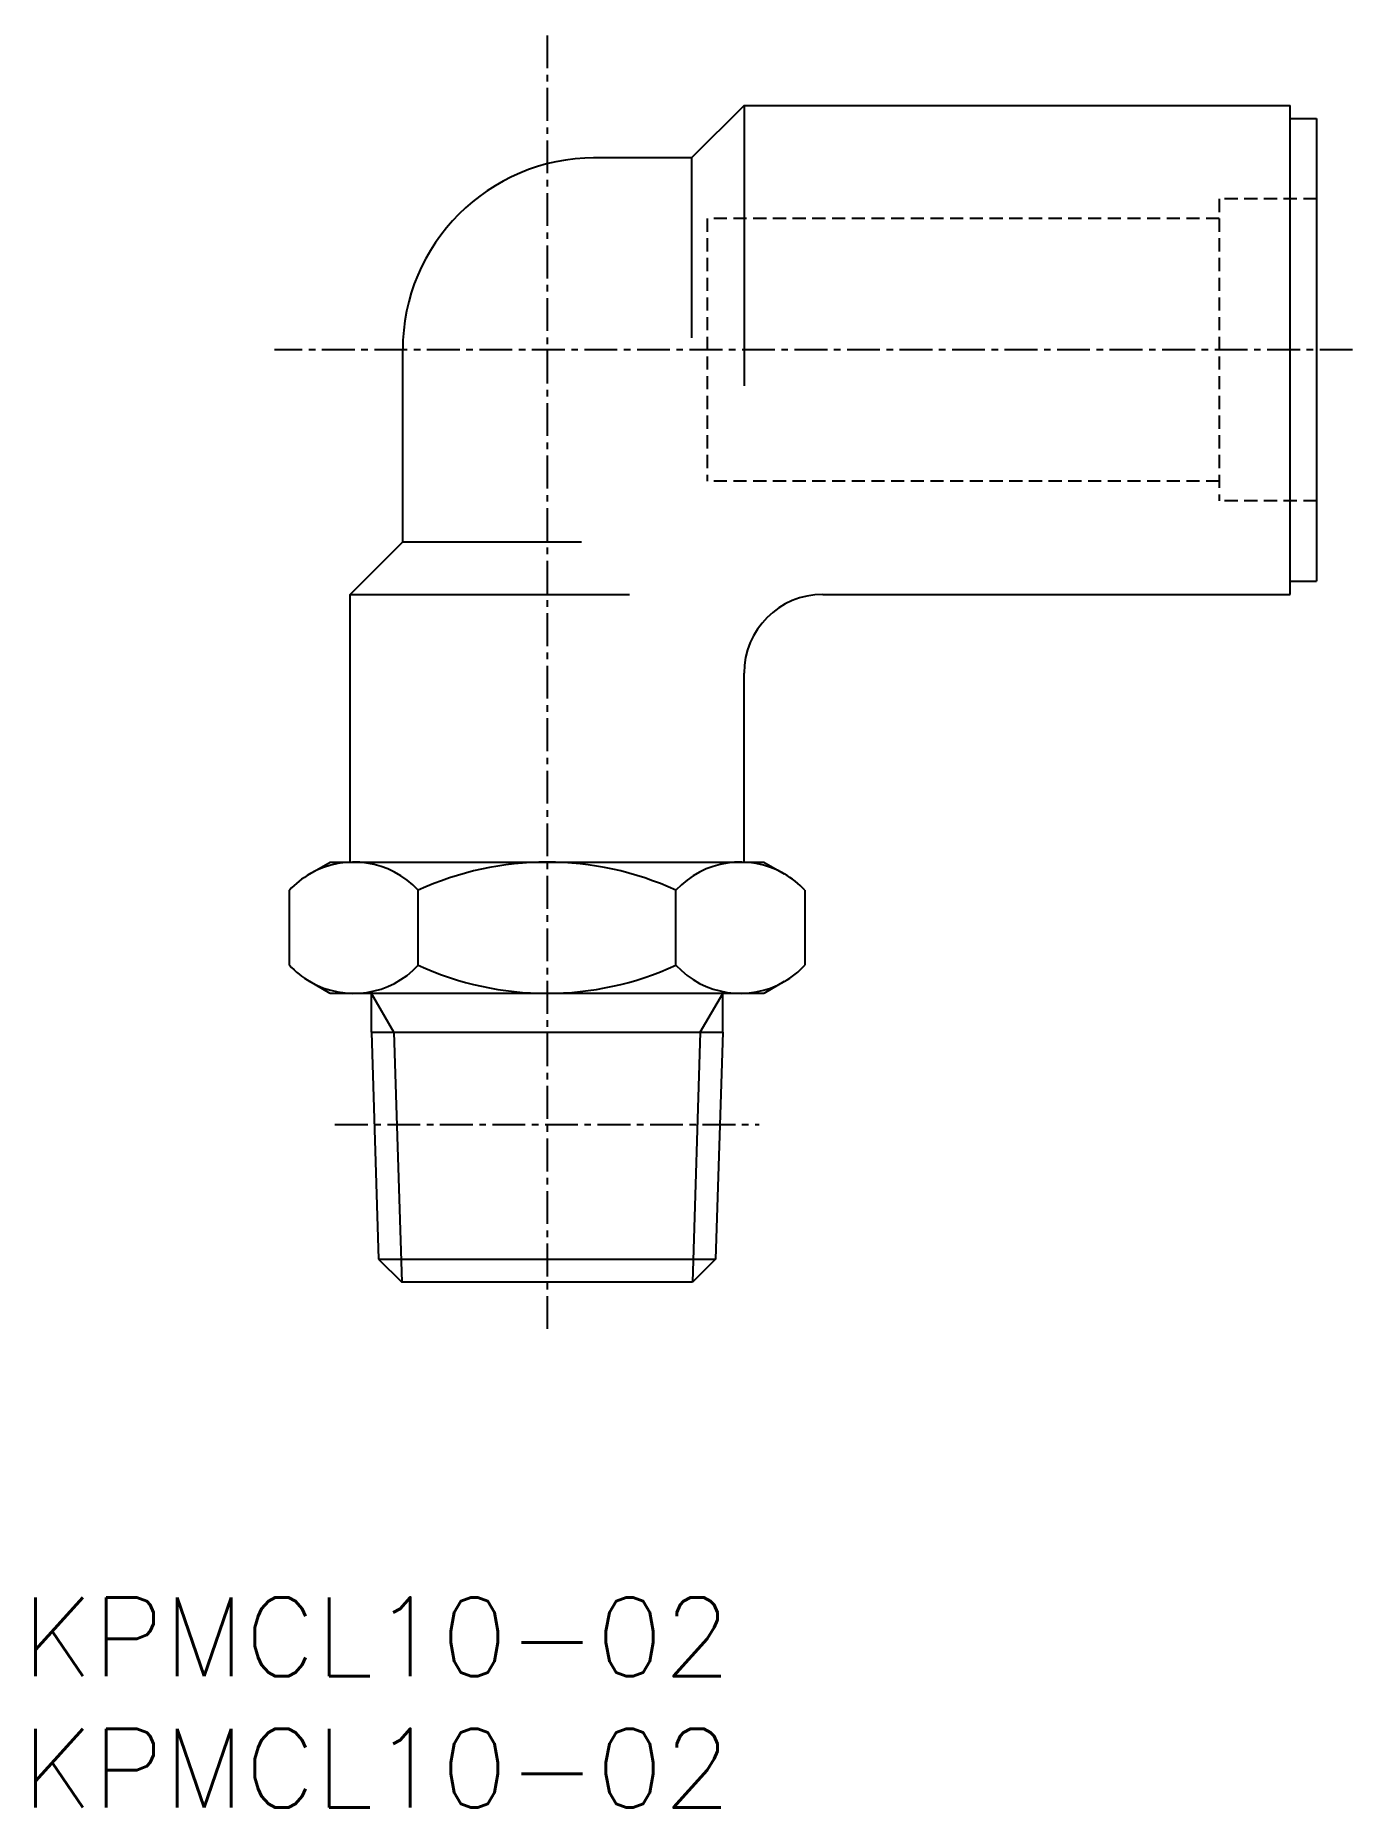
# Model space of a CAD drawing. Extents: x 0.5 to 50.7, y 0 to 67.5.
import ezdxf

# ---------------------------------------------------------------- set-up
doc = ezdxf.new("R2010")
doc.units = 0
doc.linetypes.add('CENTER', pattern=[2, 1.25, -0.25, 0.25, -0.25])
doc.linetypes.add('DASHED', pattern=[0.75, 0.5, -0.25])
doc.layers.get('0').update_dxf_attribs({"linetype": 'CONTINUOUS'})
doc.layers.add('CENTER', color=1, linetype='CENTER')
doc.styles.get("Standard").update_dxf_attribs({"font": 'txt.shx'})

# ---------------------------------------------------------------- blocks, each defined once
blk = doc.blocks.new('*U7')
at = {"color": 7, "linetype": 'CONTINUOUS'}
blk.add_text('KPMCL10-02', height=3, dxfattribs=at).set_placement((0, 0))
blk = doc.blocks.new('*U8')
at = {"color": 7, "linetype": 'CONTINUOUS'}
blk.add_text('KPMCL10-02', height=3, dxfattribs=at).set_placement((0, 5))

msp = doc.modelspace()

# ---------------------------------------------------------------- linework, layer by layer
at = {"color": 7, "linetype": 'CONTINUOUS'}
for p, q in [((27.5, 64.81), (25.5, 62.81)), ((27.5, 64.81), (48.3, 64.81)), ((27.5, 64.81), (27.5, 54.131)), ((48.3, 46.19), (48.3, 64.81)), ((48.3, 64.31), (49.3, 64.31)), ((49.3, 64.31), (49.3, 46.69)), ((25.5, 62.81), (21.77, 62.81)), ((25.5, 62.81), (25.5, 55.957)), ((14.5, 48.19), (14.5, 55.5)), ((12.5, 46.19), (14.5, 48.19)), ((14.5, 48.19), (21.313, 48.19)), ((48.3, 46.69), (49.3, 46.69)), ((12.5, 36), (12.5, 46.19)), ((12.5, 46.19), (23.139, 46.19)), ((30.5, 46.19), (48.3, 46.19)), ((27.5, 36), (27.5, 43.19)), ((10.968, 35.552), (11.744, 36)), ((11.744, 36), (28.256, 36)), ((28.256, 36), (29.032, 35.552)), ((10.185, 32.074), (10.185, 34.926)), ((15.093, 32.074), (15.093, 34.926)), ((24.907, 32.074), (24.907, 34.926)), ((29.815, 34.926), (29.815, 32.074)), ((11.744, 31), (10.968, 31.448)), ((29.032, 31.448), (28.256, 31)), ((28.256, 31), (11.744, 31)), ((13.312, 29.517), (13.312, 31)), ((26.688, 29.517), (26.688, 31)), ((13.312, 29.517), (13.582, 20.884)), ((13.312, 29.517), (26.688, 29.517)), ((26.688, 29.517), (26.418, 20.884)), ((13.582, 20.884), (14.465, 20)), ((13.582, 20.884), (26.418, 20.884)), ((26.418, 20.884), (25.535, 20)), ((25.535, 20), (14.465, 20))]:
    msp.add_line(p, q, dxfattribs=at)
at = {"color": 3, "linetype": 'DASHED'}
for p, q in [((49.3, 61.25), (45.6, 61.25)), ((45.6, 61.25), (45.6, 49.75)), ((45.6, 60.5), (26.1, 60.5)), ((26.1, 60.5), (26.1, 50.5)), ((45.6, 50.5), (26.1, 50.5)), ((49.3, 49.75), (45.6, 49.75))]:
    msp.add_line(p, q, dxfattribs=at)
at = {"color": 3, "linetype": 'CONTINUOUS'}
for p, q in [((14.168, 29.517), (13.312, 31)), ((25.832, 29.517), (26.688, 31)), ((14.168, 29.517), (14.465, 20)), ((25.832, 29.517), (25.535, 20))]:
    msp.add_line(p, q, dxfattribs=at)
at = {"color": 7, "linetype": 'CONTINUOUS'}
for centre, radius, start, end in [((21.81, 55.5), 7.31, 90, 180), ((30.5, 43.19), 3, 90, 180), ((12.639, 32.659), 3.341, 42.73444, 120), ((20, 24.248), 11.752, 65.31796, 114.68204), ((27.361, 32.659), 3.341, 60, 137.26556), ((12.639, 32.659), 3.341, 120, 137.26556), ((27.361, 32.659), 3.341, 42.73444, 60), ((12.639, 34.341), 3.341, 222.73444, 240), ((12.639, 34.341), 3.341, 240, 317.26556), ((20, 42.752), 11.752, 245.31796, 294.68204), ((27.361, 34.341), 3.341, 222.73444, 300), ((27.361, 34.341), 3.341, 300, 317.26556)]:
    msp.add_arc(centre, radius, start, end, dxfattribs=at)
at = {"layer": 'CENTER', "color": 1, "linetype": 'CENTER'}
for p, q in [((20, 67.474), (20, 18)), ((50.674, 55.5), (9.615, 55.5)), ((11.921, 26.01), (28.079, 26.01))]:
    msp.add_line(p, q, dxfattribs=at)

# ---------------------------------------------------------------- block references
at = {"color": 7, "linetype": 'CONTINUOUS'}
for name in ['*U8', '*U7']:
    msp.add_blockref(name, (0, 0), dxfattribs=at)

doc.saveas('drawing.dxf')
